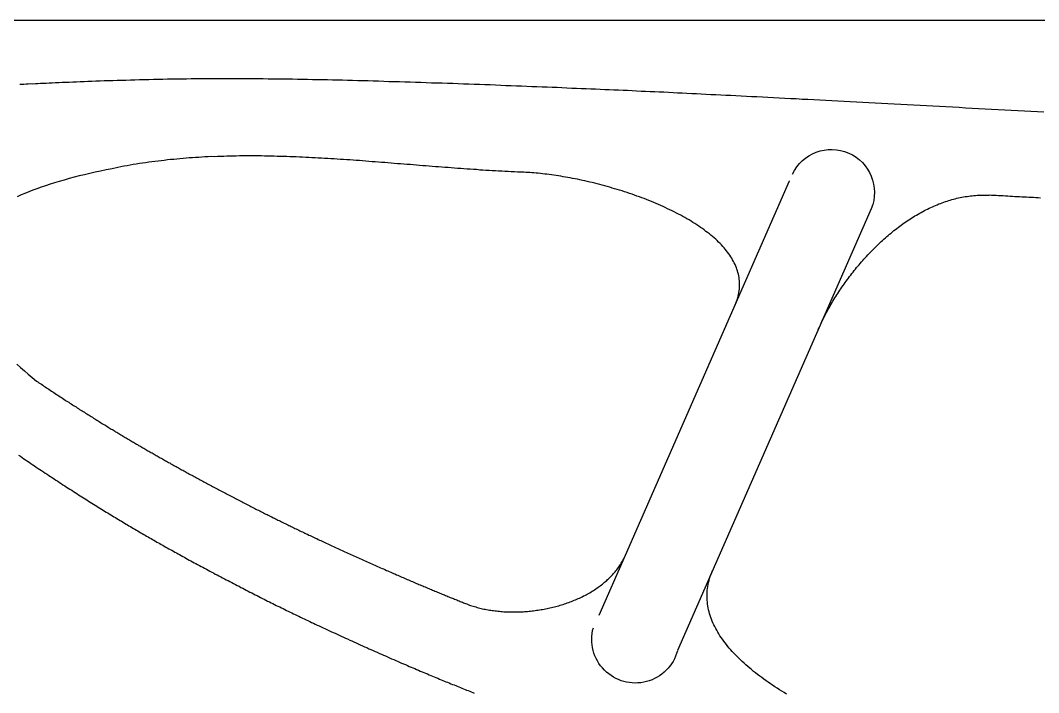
# Model space of a CAD drawing. Header units: millimetres. Extents: x 41 to 1041, y 1148 to 1248.
# Drawn here: x 764.3 to 823.6, y 1208.7 to 1247.8 of the extents above; entities that cross this region are included whole.
import ezdxf

# ---------------------------------------------------------------- set-up
doc = ezdxf.new("R2010")
doc.units = ezdxf.units.MM

msp = doc.modelspace()

# ---------------------------------------------------------------- linework, layer by layer
msp.add_line((1041.281, 1247.802), (41.311, 1247.802))
at = {"color": 3}
msp.add_line((813.834, 1236.845), (802.569, 1211.141), dxfattribs=at)
for points in [[(809.255, 1238.852, -0.975424), (813.834, 1236.845)], [(802.565, 1211.127, -1.004022), (797.672, 1212.462, -1.004022)]]:
    msp.add_lwpolyline(points, format="xyb", dxfattribs=at)
for points in [[(799.541, 1216.687), (809.083, 1238.459)], [(813.834, 1236.845), (813.834, 1236.845)], [(805.918, 1231.238), (805.918, 1231.238)], [(810.757, 1229.823), (810.757, 1229.823)], [(798.016, 1213.207), (799.541, 1216.687)], [(804.609, 1215.797), (804.609, 1215.797)]]:
    msp.add_lwpolyline(points, dxfattribs=at)
for points in [[(823.88, 1242.456, 0), (823.5, 1242.477, 0), (823.119, 1242.498, 0), (822.74, 1242.52, 0), (822.359, 1242.541, 0), (821.979, 1242.563, 0), (821.599, 1242.584, 0), (821.219, 1242.595, 0), (820.838, 1242.617, 0), (820.458, 1242.638, 0), (820.078, 1242.659, 0), (819.698, 1242.681, 0), (819.319, 1242.702, 0), (818.939, 1242.724, 0), (818.56, 1242.745, 0), (818.181, 1242.766, 0), (817.803, 1242.788, 0), (817.426, 1242.809, 0), (817.049, 1242.82, 0), (816.672, 1242.842, 0), (816.297, 1242.863, 0), (815.923, 1242.885, 0), (815.549, 1242.906, 0), (815.177, 1242.927, 0), (814.807, 1242.949, 0), (814.437, 1242.96, 0), (814.069, 1242.981, 0), (813.703, 1243.003, 0), (813.339, 1243.024, 0), (812.976, 1243.045, 0), (812.615, 1243.057, 0), (812.257, 1243.078, 0), (811.901, 1243.099, 0), (811.547, 1243.12, 0), (811.195, 1243.132, 0), (810.845, 1243.153, 0), (810.498, 1243.174, 0), (810.154, 1243.196, 0), (809.812, 1243.207, 0), (809.473, 1243.228, 0), (809.138, 1243.239, 0), (808.805, 1243.26, 0), (808.475, 1243.282, 0), (808.149, 1243.293, 0), (807.826, 1243.314, 0), (807.506, 1243.325, 0), (807.19, 1243.346, 0), (806.877, 1243.357, 0), (806.57, 1243.379, 0), (806.265, 1243.39, 0), (805.964, 1243.411, 0), (805.666, 1243.422, 0), (805.372, 1243.433, 0), (805.081, 1243.454, 0), (804.792, 1243.465, 0), (804.507, 1243.476, 0), (804.224, 1243.497, 0), (803.944, 1243.508, 0), (803.666, 1243.519, 0), (803.391, 1243.53, 0), (803.117, 1243.551, 0), (802.845, 1243.562, 0), (802.575, 1243.573, 0), (802.306, 1243.584, 0), (802.038, 1243.595, 0), (801.772, 1243.616, 0), (801.506, 1243.627, 0), (801.241, 1243.638, 0), (800.977, 1243.649, 0), (800.713, 1243.66, 0), (800.451, 1243.671, 0), (800.188, 1243.682, 0), (799.924, 1243.703, 0), (799.661, 1243.714, 0), (799.397, 1243.725, 0), (799.132, 1243.736, 0), (798.866, 1243.747, 0), (798.6, 1243.758, 0), (798.333, 1243.768, 0), (798.064, 1243.779, 0), (797.794, 1243.79, 0), (797.522, 1243.801, 0), (797.249, 1243.812, 0), (796.973, 1243.823, 0), (796.695, 1243.834, 0), (796.416, 1243.845, 0), (796.133, 1243.866, 0), (795.849, 1243.878, 0), (795.562, 1243.889, 0), (795.272, 1243.9, 0), (794.981, 1243.911, 0), (794.688, 1243.922, 0), (794.393, 1243.933, 0), (794.096, 1243.944, 0), (793.798, 1243.955, 0), (793.498, 1243.966, 0), (793.197, 1243.977, 0), (792.894, 1243.988, 0), (792.589, 1243.999, 0), (792.284, 1244.01, 0), (791.978, 1244.022, 0), (791.67, 1244.043, 0), (791.362, 1244.054, 0), (791.053, 1244.065, 0), (790.743, 1244.076, 0), (790.433, 1244.087, 0), (790.122, 1244.098, 0), (789.811, 1244.109, 0), (789.5, 1244.121, 0), (789.189, 1244.132, 0), (788.877, 1244.143, 0), (788.566, 1244.144, 0), (788.255, 1244.155, 0), (787.944, 1244.166, 0), (787.633, 1244.177, 0), (787.323, 1244.189, 0), (787.013, 1244.2, 0), (786.704, 1244.211, 0), (786.396, 1244.222, 0), (786.089, 1244.233, 0), (785.783, 1244.234, 0), (785.479, 1244.245, 0), (785.175, 1244.256, 0), (784.872, 1244.267, 0), (784.57, 1244.279, 0), (784.27, 1244.28, 0), (783.971, 1244.291, 0), (783.673, 1244.302, 0), (783.377, 1244.303, 0), (783.081, 1244.314, 0), (782.787, 1244.325, 0), (782.493, 1244.326, 0), (782.201, 1244.337, 0), (781.909, 1244.338, 0), (781.619, 1244.349, 0), (781.329, 1244.35, 0), (781.041, 1244.361, 0), (780.753, 1244.362, 0), (780.466, 1244.363, 0), (780.179, 1244.374, 0), (779.894, 1244.376, 0), (779.609, 1244.377, 0), (779.325, 1244.388, 0), (779.041, 1244.389, 0), (778.758, 1244.39, 0), (778.476, 1244.391, 0), (778.194, 1244.402, 0), (777.913, 1244.403, 0), (777.632, 1244.404, 0), (777.352, 1244.405, 0), (777.072, 1244.406, 0), (776.792, 1244.407, 0), (776.513, 1244.408, 0), (776.234, 1244.399, 0), (775.955, 1244.4, 0), (775.677, 1244.401, 0), (775.399, 1244.402, 0), (775.12, 1244.403, 0), (774.843, 1244.394, 0), (774.565, 1244.395, 0), (774.287, 1244.396, 0), (774.009, 1244.387, 0), (773.732, 1244.388, 0), (773.455, 1244.379, 0), (773.179, 1244.38, 0), (772.904, 1244.371, 0), (772.63, 1244.362, 0), (772.356, 1244.363, 0), (772.085, 1244.354, 0), (771.814, 1244.345, 0), (771.546, 1244.346, 0), (771.279, 1244.337, 0), (771.014, 1244.328, 0), (770.751, 1244.319, 0), (770.491, 1244.31, 0), (770.233, 1244.301, 0), (769.978, 1244.302, 0), (769.725, 1244.292, 0), (769.476, 1244.283, 0), (769.229, 1244.274, 0), (768.985, 1244.265, 0), (768.746, 1244.256, 0), (768.51, 1244.247, 0), (768.278, 1244.238, 0), (768.05, 1244.229, 0), (767.826, 1244.219, 0), (767.606, 1244.21, 0), (767.391, 1244.201, 0), (767.181, 1244.192, 0), (766.975, 1244.192, 0), (766.774, 1244.183, 0), (766.579, 1244.174, 0), (766.389, 1244.165, 0), (766.204, 1244.155, 0), (766.025, 1244.146, 0), (765.851, 1244.137, 0), (765.684, 1244.127, 0), (765.523, 1244.128, 0), (765.368, 1244.118, 0), (765.219, 1244.109, 0), (765.075, 1244.099, 0), (764.937, 1244.1, 0), (764.805, 1244.09, 0), (764.677, 1244.081, 0), (764.555, 1244.071, 0), (764.438, 1244.072, 0), (764.325, 1244.062, 0)], [(793.627, 1238.966, 0), (793.444, 1238.966, 0), (793.261, 1238.977, 0), (793.078, 1238.988, 0), (792.895, 1238.998, 0), (792.712, 1238.999, 0), (792.529, 1239.01, 0), (792.345, 1239.02, 0), (792.162, 1239.031, 0), (791.979, 1239.042, 0), (791.795, 1239.052, 0), (791.612, 1239.063, 0), (791.428, 1239.074, 0), (791.244, 1239.084, 0), (791.061, 1239.095, 0), (790.877, 1239.116, 0), (790.693, 1239.126, 0), (790.51, 1239.137, 0), (790.326, 1239.148, 0), (790.142, 1239.158, 0), (789.958, 1239.179, 0), (789.774, 1239.19, 0), (789.591, 1239.2, 0), (789.407, 1239.221, 0), (789.223, 1239.232, 0), (789.039, 1239.242, 0), (788.855, 1239.263, 0), (788.671, 1239.274, 0), (788.488, 1239.284, 0), (788.304, 1239.305, 0), (788.12, 1239.316, 0), (787.936, 1239.336, 0), (787.751, 1239.347, 0), (787.567, 1239.358, 0), (787.383, 1239.378, 0), (787.199, 1239.389, 0), (787.015, 1239.41, 0), (786.831, 1239.42, 0), (786.647, 1239.441, 0), (786.463, 1239.452, 0), (786.278, 1239.462, 0), (786.094, 1239.483, 0), (785.91, 1239.494, 0), (785.726, 1239.514, 0), (785.542, 1239.525, 0), (785.357, 1239.536, 0), (785.173, 1239.556, 0), (784.99, 1239.567, 0), (784.806, 1239.578, 0), (784.622, 1239.598, 0), (784.438, 1239.609, 0), (784.253, 1239.62, 0), (784.069, 1239.64, 0), (783.885, 1239.651, 0), (783.701, 1239.662, 0), (783.517, 1239.682, 0), (783.333, 1239.693, 0), (783.149, 1239.704, 0), (782.965, 1239.714, 0), (782.781, 1239.725, 0), (782.597, 1239.736, 0), (782.413, 1239.746, 0), (782.229, 1239.757, 0), (782.045, 1239.768, 0), (781.861, 1239.778, 0), (781.677, 1239.789, 0), (781.493, 1239.8, 0), (781.309, 1239.81, 0), (781.125, 1239.821, 0), (780.941, 1239.832, 0), (780.758, 1239.842, 0), (780.574, 1239.843, 0), (780.391, 1239.854, 0), (780.207, 1239.864, 0), (780.024, 1239.865, 0), (779.84, 1239.876, 0), (779.657, 1239.886, 0), (779.473, 1239.887, 0), (779.29, 1239.888, 0), (779.106, 1239.898, 0), (778.923, 1239.899, 0), (778.739, 1239.9, 0), (778.556, 1239.91, 0), (778.373, 1239.911, 0), (778.19, 1239.912, 0), (778.006, 1239.912, 0), (777.823, 1239.913, 0), (777.64, 1239.914, 0), (777.457, 1239.914, 0), (777.274, 1239.915, 0), (777.091, 1239.916, 0), (776.908, 1239.906, 0), (776.726, 1239.907, 0), (776.543, 1239.898, 0), (776.36, 1239.898, 0), (776.178, 1239.889, 0), (775.995, 1239.89, 0), (775.813, 1239.88, 0), (775.63, 1239.871, 0), (775.448, 1239.872, 0), (775.265, 1239.862, 0), (775.082, 1239.853, 0), (774.9, 1239.844, 0), (774.718, 1239.824, 0), (774.536, 1239.815, 0), (774.354, 1239.806, 0), (774.172, 1239.796, 0), (773.99, 1239.777, 0), (773.809, 1239.768, 0), (773.627, 1239.748, 0), (773.445, 1239.729, 0), (773.264, 1239.71, 0), (773.083, 1239.7, 0), (772.901, 1239.681, 0), (772.72, 1239.652, 0), (772.539, 1239.632, 0), (772.358, 1239.613, 0), (772.177, 1239.594, 0), (771.995, 1239.564, 0), (771.814, 1239.545, 0), (771.633, 1239.516, 0), (771.453, 1239.486, 0), (771.272, 1239.467, 0), (771.092, 1239.437, 0), (770.912, 1239.408, 0), (770.731, 1239.379, 0), (770.551, 1239.339, 0), (770.37, 1239.31, 0)], [(770.37, 1239.31, 0), (770.023, 1239.241, 0), (769.682, 1239.173, 0), (769.347, 1239.114, 0), (769.018, 1239.035, 0), (768.696, 1238.966, 0), (768.38, 1238.897, 0), (768.07, 1238.818, 0), (767.766, 1238.75, 0), (767.468, 1238.671, 0), (767.178, 1238.592, 0), (766.893, 1238.513, 0), (766.614, 1238.434, 0), (766.341, 1238.345, 0), (766.076, 1238.266, 0), (765.815, 1238.177, 0), (765.562, 1238.098, 0), (765.314, 1238.008, 0), (765.073, 1237.919, 0), (764.838, 1237.83, 0), (764.61, 1237.731, 0), (764.387, 1237.642, 0), (764.171, 1237.543, 0)], [(805.918, 1231.241, 0), (805.962, 1231.341, 0), (806.001, 1231.451, 0), (806.037, 1231.55, 0), (806.068, 1231.65, 0), (806.095, 1231.75, 0), (806.119, 1231.86, 0), (806.138, 1231.96, 0), (806.154, 1232.06, 0), (806.166, 1232.16, 0), (806.174, 1232.26, 0), (806.177, 1232.36, 0), (806.178, 1232.46, 0), (806.175, 1232.56, 0), (806.169, 1232.65, 0), (806.158, 1232.75, 0), (806.144, 1232.85, 0), (806.127, 1232.94, 0), (806.106, 1233.04, 0), (806.081, 1233.13, 0), (806.054, 1233.23, 0), (806.023, 1233.32, 0), (805.989, 1233.411, 0), (805.952, 1233.501, 0), (805.912, 1233.601, 0), (805.868, 1233.691, 0), (805.822, 1233.781, 0), (805.772, 1233.871, 0), (805.719, 1233.962, 0), (805.664, 1234.052, 0), (805.606, 1234.132, 0), (805.544, 1234.222, 0), (805.481, 1234.312, 0), (805.414, 1234.393, 0), (805.345, 1234.483, 0), (805.272, 1234.563, 0), (805.199, 1234.653, 0), (805.121, 1234.734, 0), (805.041, 1234.814, 0), (804.96, 1234.894, 0), (804.875, 1234.985, 0), (804.788, 1235.065, 0), (804.7, 1235.145, 0), (804.608, 1235.226, 0), (804.514, 1235.296, 0), (804.418, 1235.376, 0), (804.321, 1235.457, 0), (804.221, 1235.527, 0), (804.119, 1235.607, 0), (804.016, 1235.688, 0), (803.909, 1235.758, 0), (803.801, 1235.829, 0), (803.692, 1235.909, 0), (803.581, 1235.979, 0), (803.468, 1236.05, 0), (803.352, 1236.12, 0), (803.236, 1236.191, 0), (803.118, 1236.261, 0), (802.998, 1236.331, 0), (802.877, 1236.392, 0), (802.754, 1236.462, 0), (802.631, 1236.533, 0), (802.505, 1236.593, 0), (802.378, 1236.654, 0), (802.25, 1236.724, 0), (802.121, 1236.785, 0), (801.99, 1236.845, 0), (801.858, 1236.906, 0), (801.726, 1236.966, 0), (801.591, 1237.027, 0), (801.457, 1237.087, 0), (801.321, 1237.148, 0), (801.185, 1237.208, 0), (801.047, 1237.259, 0), (800.908, 1237.319, 0), (800.77, 1237.37, 0), (800.63, 1237.43, 0), (800.489, 1237.481, 0), (800.348, 1237.531, 0), (800.206, 1237.582, 0), (800.064, 1237.632, 0), (799.921, 1237.683, 0), (799.778, 1237.733, 0), (799.634, 1237.784, 0), (799.49, 1237.824, 0), (799.346, 1237.875, 0), (799.202, 1237.925, 0), (799.057, 1237.966, 0), (798.912, 1238.006, 0), (798.767, 1238.047, 0), (798.622, 1238.097, 0), (798.476, 1238.138, 0), (798.332, 1238.178, 0), (798.187, 1238.209, 0), (798.042, 1238.25, 0), (797.897, 1238.29, 0), (797.752, 1238.321, 0), (797.608, 1238.361, 0), (797.464, 1238.392, 0), (797.32, 1238.432, 0), (797.177, 1238.463, 0), (797.034, 1238.493, 0), (796.892, 1238.524, 0), (796.75, 1238.554, 0), (796.609, 1238.585, 0), (796.468, 1238.605, 0), (796.328, 1238.636, 0), (796.189, 1238.666, 0), (796.05, 1238.687, 0), (795.912, 1238.707, 0), (795.776, 1238.738, 0), (795.64, 1238.758, 0), (795.505, 1238.779, 0), (795.371, 1238.799, 0), (795.239, 1238.81, 0), (795.107, 1238.83, 0), (794.976, 1238.851, 0), (794.846, 1238.861, 0), (794.718, 1238.882, 0), (794.591, 1238.892, 0), (794.465, 1238.903, 0), (794.341, 1238.913, 0), (794.218, 1238.923, 0), (794.097, 1238.934, 0), (793.977, 1238.944, 0), (793.859, 1238.955, 0), (793.742, 1238.955, 0), (793.627, 1238.966, 0)], [(809.079, 1238.449, 0), (809.079, 1238.449, 0), (809.08, 1238.449, 0), (809.08, 1238.449, 0), (809.08, 1238.449, 0), (809.08, 1238.449, 0), (809.08, 1238.449, 0), (809.08, 1238.449, 0), (809.08, 1238.449, 0), (809.08, 1238.449, 0), (809.08, 1238.449, 0), (809.08, 1238.449, 0), (809.08, 1238.449, 0), (809.08, 1238.449, 0), (809.08, 1238.449, 0), (809.08, 1238.449, 0), (809.081, 1238.449, 0), (809.081, 1238.449, 0), (809.081, 1238.449, 0), (809.081, 1238.449, 0), (809.081, 1238.449, 0), (809.081, 1238.449, 0), (809.081, 1238.449, 0), (809.081, 1238.449, 0), (809.081, 1238.449, 0), (809.081, 1238.449, 0), (809.081, 1238.449, 0), (809.081, 1238.449, 0), (809.081, 1238.449, 0), (809.081, 1238.449, 0), (809.081, 1238.449, 0), (809.082, 1238.449, 0), (809.082, 1238.449, 0), (809.082, 1238.449, 0), (809.082, 1238.449, 0), (809.082, 1238.449, 0), (809.082, 1238.449, 0), (809.082, 1238.449, 0), (809.082, 1238.449, 0), (809.082, 1238.449, 0), (809.082, 1238.449, 0), (809.082, 1238.449, 0), (809.082, 1238.449, 0), (809.082, 1238.449, 0), (809.082, 1238.449, 0), (809.082, 1238.449, 0), (809.082, 1238.449, 0), (809.082, 1238.449, 0), (809.082, 1238.449, 0), (809.082, 1238.449, 0), (809.083, 1238.449, 0), (809.083, 1238.449, 0), (809.083, 1238.459, 0), (809.083, 1238.459, 0), (809.083, 1238.459, 0), (809.083, 1238.459, 0), (809.083, 1238.459, 0), (809.083, 1238.459, 0), (809.083, 1238.459, 0), (809.083, 1238.459, 0), (809.083, 1238.459, 0), (809.083, 1238.459, 0), (809.083, 1238.459, 0), (809.083, 1238.459, 0), (809.083, 1238.459, 0), (809.083, 1238.459, 0), (809.083, 1238.459, 0), (809.083, 1238.459, 0), (809.083, 1238.459, 0), (809.083, 1238.459, 0), (809.083, 1238.459, 0), (809.083, 1238.459, 0), (809.083, 1238.459, 0), (809.083, 1238.459, 0), (809.083, 1238.459, 0), (809.083, 1238.459, 0), (809.083, 1238.459, 0), (809.083, 1238.459, 0), (809.084, 1238.459, 0), (809.084, 1238.459, 0), (809.084, 1238.459, 0), (809.084, 1238.459, 0), (809.084, 1238.459, 0), (809.084, 1238.459, 0), (809.084, 1238.459, 0), (809.084, 1238.459, 0), (809.084, 1238.459, 0), (809.084, 1238.459, 0), (809.084, 1238.459, 0), (809.084, 1238.459, 0), (809.084, 1238.459, 0), (809.084, 1238.459, 0), (809.084, 1238.459, 0), (809.084, 1238.459, 0), (809.084, 1238.459, 0), (809.084, 1238.459, 0), (809.084, 1238.459, 0), (809.084, 1238.459, 0), (809.084, 1238.459, 0), (809.084, 1238.459, 0), (809.084, 1238.459, 0), (809.084, 1238.459, 0), (809.084, 1238.459, 0), (809.084, 1238.459, 0), (809.084, 1238.459, 0), (809.084, 1238.459, 0), (809.084, 1238.459, 0), (809.084, 1238.459, 0), (809.084, 1238.459, 0), (809.084, 1238.459, 0), (809.084, 1238.459, 0), (809.084, 1238.459, 0), (809.084, 1238.459, 0), (809.084, 1238.459, 0), (809.084, 1238.459, 0), (809.084, 1238.459, 0), (809.084, 1238.459, 0), (809.084, 1238.459, 0), (809.084, 1238.459, 0), (809.084, 1238.459, 0), (809.084, 1238.459, 0), (809.083, 1238.459, 0), (809.083, 1238.459, 0), (809.083, 1238.459, 0), (809.083, 1238.459, 0), (809.083, 1238.459, 0), (809.083, 1238.459, 0), (809.083, 1238.459, 0)], [(810.756, 1229.823, 0), (810.797, 1229.913, 0), (810.838, 1230.003, 0), (810.88, 1230.093, 0), (810.924, 1230.193, 0), (810.967, 1230.282, 0), (811.011, 1230.372, 0), (811.058, 1230.462, 0), (811.104, 1230.552, 0), (811.15, 1230.642, 0), (811.199, 1230.742, 0), (811.247, 1230.831, 0), (811.296, 1230.921, 0), (811.347, 1231.011, 0), (811.398, 1231.101, 0), (811.45, 1231.191, 0), (811.503, 1231.291, 0), (811.556, 1231.38, 0), (811.61, 1231.47, 0), (811.666, 1231.56, 0), (811.721, 1231.65, 0), (811.777, 1231.74, 0), (811.835, 1231.829, 0), (811.893, 1231.919, 0), (811.951, 1232.009, 0), (812.011, 1232.099, 0), (812.071, 1232.188, 0), (812.132, 1232.278, 0), (812.194, 1232.368, 0), (812.256, 1232.458, 0), (812.318, 1232.548, 0), (812.383, 1232.637, 0), (812.447, 1232.727, 0), (812.511, 1232.807, 0), (812.576, 1232.897, 0), (812.643, 1232.986, 0), (812.71, 1233.076, 0), (812.777, 1233.156, 0), (812.846, 1233.246, 0), (812.915, 1233.325, 0), (812.984, 1233.415, 0), (813.054, 1233.495, 0), (813.125, 1233.585, 0), (813.196, 1233.664, 0), (813.268, 1233.754, 0), (813.34, 1233.834, 0), (813.413, 1233.914, 0), (813.486, 1233.993, 0), (813.561, 1234.073, 0), (813.636, 1234.163, 0), (813.711, 1234.243, 0), (813.787, 1234.322, 0), (813.864, 1234.392, 0), (813.94, 1234.472, 0), (814.017, 1234.551, 0), (814.096, 1234.631, 0), (814.174, 1234.701, 0), (814.253, 1234.781, 0), (814.334, 1234.86, 0), (814.413, 1234.93, 0), (814.494, 1235, 0), (814.574, 1235.079, 0), (814.657, 1235.149, 0), (814.738, 1235.219, 0), (814.821, 1235.289, 0), (814.903, 1235.358, 0), (814.988, 1235.428, 0), (815.071, 1235.498, 0), (815.155, 1235.567, 0), (815.24, 1235.637, 0), (815.326, 1235.697, 0), (815.411, 1235.766, 0), (815.497, 1235.826, 0), (815.583, 1235.896, 0), (815.671, 1235.955, 0), (815.758, 1236.015, 0), (815.845, 1236.075, 0), (815.933, 1236.134, 0), (816.021, 1236.194, 0), (816.111, 1236.254, 0), (816.2, 1236.314, 0), (816.289, 1236.363, 0), (816.379, 1236.423, 0), (816.469, 1236.473, 0), (816.56, 1236.532, 0), (816.651, 1236.582, 0), (816.742, 1236.632, 0), (816.833, 1236.681, 0), (816.925, 1236.731, 0), (817.018, 1236.771, 0), (817.11, 1236.82, 0), (817.203, 1236.87, 0), (817.296, 1236.91, 0), (817.389, 1236.949, 0), (817.483, 1236.999, 0), (817.577, 1237.039, 0), (817.671, 1237.078, 0), (817.766, 1237.118, 0), (817.86, 1237.147, 0), (817.955, 1237.187, 0), (818.05, 1237.217, 0), (818.145, 1237.256, 0), (818.241, 1237.286, 0), (818.338, 1237.316, 0), (818.434, 1237.345, 0), (818.53, 1237.375, 0), (818.626, 1237.405, 0), (818.723, 1237.424, 0), (818.82, 1237.454, 0), (818.917, 1237.474, 0), (819.014, 1237.493, 0), (819.111, 1237.513, 0), (819.209, 1237.533, 0), (819.306, 1237.552, 0), (819.404, 1237.562, 0), (819.503, 1237.582, 0), (819.601, 1237.591, 0), (819.7, 1237.601, 0), (819.798, 1237.61, 0), (819.897, 1237.62, 0), (819.995, 1237.63, 0), (820.094, 1237.629, 0), (820.193, 1237.629, 0), (820.292, 1237.639, 0), (820.391, 1237.638, 0), (820.49, 1237.638, 0), (820.589, 1237.628, 0), (820.688, 1237.627, 0)], [(823.684, 1237.466, 0), (823.548, 1237.477, 0), (823.411, 1237.477, 0), (823.275, 1237.488, 0), (823.139, 1237.498, 0), (823.003, 1237.499, 0), (822.866, 1237.509, 0), (822.73, 1237.52, 0), (822.594, 1237.52, 0), (822.458, 1237.531, 0), (822.321, 1237.541, 0), (822.185, 1237.542, 0), (822.049, 1237.552, 0), (821.913, 1237.563, 0), (821.778, 1237.573, 0), (821.641, 1237.574, 0), (821.505, 1237.584, 0), (821.369, 1237.595, 0), (821.233, 1237.595, 0), (821.097, 1237.606, 0), (820.961, 1237.616, 0), (820.825, 1237.617, 0), (820.688, 1237.627, 0)], [(764.144, 1227.793, 0), (764.359, 1227.602, 0), (764.58, 1227.411, 0), (764.808, 1227.21, 0), (765.042, 1227.019, 0), (765.283, 1226.818, 0)], [(765.283, 1226.818, 0), (765.355, 1226.768, 0), (765.428, 1226.718, 0), (765.501, 1226.678, 0), (765.573, 1226.627, 0), (765.646, 1226.577, 0), (765.719, 1226.527, 0), (765.792, 1226.477, 0), (765.865, 1226.426, 0), (765.937, 1226.386, 0), (766.01, 1226.336, 0), (766.083, 1226.286, 0), (766.156, 1226.235, 0), (766.228, 1226.185, 0), (766.301, 1226.145, 0), (766.373, 1226.095, 0), (766.445, 1226.044, 0), (766.518, 1225.994, 0), (766.59, 1225.954, 0), (766.662, 1225.903, 0), (766.734, 1225.853, 0), (766.805, 1225.813, 0), (766.877, 1225.763, 0), (766.949, 1225.712, 0), (767.021, 1225.672, 0), (767.092, 1225.622, 0), (767.163, 1225.582, 0), (767.233, 1225.531, 0), (767.304, 1225.491, 0), (767.375, 1225.441, 0), (767.446, 1225.401, 0), (767.516, 1225.35, 0), (767.586, 1225.31, 0), (767.655, 1225.26, 0), (767.725, 1225.22, 0), (767.794, 1225.169, 0), (767.864, 1225.129, 0), (767.933, 1225.089, 0), (768.001, 1225.039, 0), (768.069, 1224.998, 0), (768.137, 1224.958, 0), (768.205, 1224.918, 0), (768.273, 1224.868, 0), (768.34, 1224.827, 0), (768.407, 1224.787, 0), (768.474, 1224.747, 0), (768.54, 1224.707, 0), (768.606, 1224.666, 0), (768.673, 1224.616, 0), (768.739, 1224.576, 0), (768.804, 1224.536, 0), (768.87, 1224.495, 0), (768.934, 1224.455, 0), (768.999, 1224.415, 0), (769.064, 1224.375, 0), (769.129, 1224.335, 0), (769.193, 1224.294, 0), (769.257, 1224.264, 0), (769.322, 1224.224, 0), (769.385, 1224.184, 0), (769.448, 1224.143, 0), (769.512, 1224.103, 0), (769.575, 1224.063, 0), (769.638, 1224.023, 0), (769.701, 1223.992, 0), (769.764, 1223.952, 0), (769.826, 1223.912, 0), (769.888, 1223.872, 0), (769.95, 1223.842, 0), (770.012, 1223.801, 0), (770.074, 1223.761, 0), (770.136, 1223.731, 0), (770.198, 1223.691, 0), (770.26, 1223.65, 0), (770.32, 1223.62, 0), (770.382, 1223.58, 0), (770.443, 1223.54, 0), (770.504, 1223.51, 0), (770.565, 1223.469, 0), (770.626, 1223.439, 0), (770.687, 1223.399, 0), (770.747, 1223.359, 0), (770.807, 1223.328, 0), (770.867, 1223.288, 0), (770.928, 1223.258, 0), (770.988, 1223.218, 0), (771.048, 1223.188, 0), (771.108, 1223.147, 0), (771.169, 1223.117, 0), (771.228, 1223.077, 0), (771.288, 1223.047, 0), (771.347, 1223.006, 0), (771.407, 1222.976, 0), (771.467, 1222.936, 0), (771.527, 1222.906, 0), (771.587, 1222.876, 0), (771.646, 1222.835, 0), (771.706, 1222.805, 0), (771.765, 1222.765, 0), (771.825, 1222.735, 0), (771.884, 1222.694, 0), (771.944, 1222.664, 0), (772.004, 1222.634, 0), (772.064, 1222.594, 0), (772.124, 1222.564, 0), (772.183, 1222.523, 0), (772.243, 1222.493, 0), (772.303, 1222.463, 0), (772.363, 1222.423, 0), (772.424, 1222.393, 0), (772.484, 1222.352, 0), (772.545, 1222.322, 0), (772.606, 1222.292, 0), (772.667, 1222.252, 0), (772.727, 1222.221, 0), (772.788, 1222.181, 0), (772.849, 1222.151, 0), (772.911, 1222.111, 0), (772.972, 1222.081, 0), (773.034, 1222.05, 0), (773.096, 1222.01, 0), (773.159, 1221.98, 0), (773.22, 1221.94, 0), (773.283, 1221.909, 0), (773.346, 1221.869, 0), (773.41, 1221.839, 0), (773.473, 1221.799, 0), (773.537, 1221.768, 0), (773.601, 1221.728, 0), (773.664, 1221.698, 0), (773.729, 1221.658, 0), (773.794, 1221.628, 0), (773.859, 1221.587, 0), (773.925, 1221.547, 0), (773.991, 1221.517, 0), (774.057, 1221.477, 0), (774.124, 1221.446, 0), (774.19, 1221.406, 0), (774.258, 1221.366, 0), (774.325, 1221.336, 0), (774.394, 1221.295, 0), (774.462, 1221.255, 0), (774.531, 1221.225, 0), (774.6, 1221.185, 0), (774.669, 1221.144, 0), (774.739, 1221.104, 0), (774.81, 1221.074, 0), (774.88, 1221.034, 0), (774.952, 1220.993, 0), (775.023, 1220.953, 0), (775.095, 1220.923, 0), (775.167, 1220.883, 0), (775.238, 1220.842, 0), (775.311, 1220.802, 0), (775.383, 1220.762, 0), (775.456, 1220.721, 0), (775.53, 1220.691, 0), (775.603, 1220.651, 0), (775.677, 1220.611, 0), (775.75, 1220.57, 0), (775.824, 1220.53, 0), (775.898, 1220.49, 0), (775.972, 1220.45, 0), (776.046, 1220.409, 0), (776.121, 1220.369, 0), (776.196, 1220.339, 0), (776.269, 1220.299, 0), (776.344, 1220.258, 0), (776.419, 1220.218, 0), (776.494, 1220.178, 0), (776.569, 1220.137, 0), (776.644, 1220.097, 0), (776.719, 1220.057, 0), (776.793, 1220.027, 0), (776.868, 1219.986, 0), (776.943, 1219.946, 0), (777.017, 1219.906, 0), (777.092, 1219.866, 0), (777.167, 1219.825, 0), (777.242, 1219.785, 0), (777.315, 1219.755, 0), (777.39, 1219.714, 0), (777.464, 1219.674, 0), (777.538, 1219.634, 0), (777.613, 1219.594, 0), (777.686, 1219.563, 0), (777.76, 1219.523, 0), (777.833, 1219.483, 0), (777.906, 1219.443, 0), (777.979, 1219.412, 0), (778.052, 1219.372, 0), (778.125, 1219.332, 0), (778.197, 1219.302, 0), (778.27, 1219.261, 0), (778.342, 1219.231, 0), (778.412, 1219.191, 0), (778.484, 1219.15, 0), (778.555, 1219.12, 0), (778.626, 1219.08, 0), (778.697, 1219.05, 0), (778.768, 1219.009, 0), (778.839, 1218.979, 0), (778.91, 1218.939, 0), (778.979, 1218.909, 0), (779.05, 1218.868, 0), (779.12, 1218.838, 0), (779.19, 1218.798, 0), (779.261, 1218.768, 0), (779.331, 1218.727, 0), (779.401, 1218.697, 0), (779.471, 1218.657, 0), (779.541, 1218.627, 0), (779.611, 1218.596, 0), (779.682, 1218.556, 0), (779.752, 1218.526, 0), (779.823, 1218.486, 0), (779.894, 1218.455, 0), (779.965, 1218.415, 0), (780.035, 1218.385, 0), (780.106, 1218.355, 0), (780.177, 1218.314, 0), (780.249, 1218.284, 0), (780.32, 1218.244, 0), (780.392, 1218.214, 0), (780.464, 1218.173, 0), (780.537, 1218.143, 0), (780.608, 1218.103, 0), (780.681, 1218.072, 0), (780.755, 1218.042, 0), (780.828, 1218.002, 0), (780.902, 1217.972, 0), (780.976, 1217.931, 0), (781.051, 1217.901, 0), (781.126, 1217.861, 0), (781.2, 1217.831, 0), (781.276, 1217.79, 0), (781.352, 1217.75, 0), (781.429, 1217.72, 0), (781.506, 1217.679, 0), (781.583, 1217.649, 0), (781.661, 1217.609, 0), (781.74, 1217.569, 0), (781.818, 1217.538, 0), (781.898, 1217.498, 0), (781.978, 1217.458, 0), (782.058, 1217.427, 0), (782.139, 1217.387, 0), (782.221, 1217.347, 0), (782.303, 1217.307, 0), (782.384, 1217.276, 0), (782.467, 1217.236, 0), (782.551, 1217.196, 0), (782.634, 1217.155, 0), (782.718, 1217.115, 0), (782.803, 1217.085, 0), (782.887, 1217.044, 0), (782.972, 1217.004, 0), (783.056, 1216.964, 0), (783.142, 1216.924, 0), (783.227, 1216.883, 0), (783.313, 1216.843, 0), (783.399, 1216.803, 0), (783.486, 1216.772, 0), (783.572, 1216.732, 0), (783.658, 1216.692, 0), (783.744, 1216.651, 0), (783.831, 1216.611, 0), (783.918, 1216.571, 0), (784.005, 1216.53, 0), (784.092, 1216.49, 0), (784.179, 1216.46, 0), (784.264, 1216.419, 0), (784.351, 1216.379, 0), (784.438, 1216.339, 0), (784.525, 1216.298, 0), (784.612, 1216.258, 0), (784.698, 1216.218, 0), (784.785, 1216.188, 0), (784.87, 1216.147, 0), (784.956, 1216.107, 0), (785.042, 1216.067, 0), (785.128, 1216.026, 0), (785.214, 1215.996, 0), (785.299, 1215.956, 0), (785.384, 1215.915, 0), (785.468, 1215.885, 0), (785.552, 1215.845, 0), (785.637, 1215.804, 0), (785.721, 1215.774, 0), (785.804, 1215.734, 0), (785.887, 1215.694, 0), (785.97, 1215.663, 0), (786.052, 1215.623, 0), (786.133, 1215.593, 0), (786.214, 1215.552, 0), (786.295, 1215.522, 0), (786.376, 1215.482, 0), (786.456, 1215.451, 0), (786.535, 1215.411, 0), (786.614, 1215.381, 0), (786.693, 1215.351, 0), (786.77, 1215.31, 0), (786.848, 1215.28, 0), (786.926, 1215.25, 0), (787.003, 1215.209, 0), (787.079, 1215.179, 0), (787.155, 1215.149, 0), (787.231, 1215.119, 0), (787.307, 1215.088, 0), (787.381, 1215.048, 0), (787.455, 1215.018, 0), (787.53, 1214.988, 0), (787.603, 1214.957, 0), (787.677, 1214.927, 0), (787.75, 1214.897, 0), (787.823, 1214.866, 0), (787.895, 1214.836, 0), (787.968, 1214.806, 0), (788.038, 1214.776, 0), (788.11, 1214.745, 0), (788.181, 1214.715, 0), (788.252, 1214.685, 0), (788.322, 1214.655, 0), (788.392, 1214.624, 0), (788.462, 1214.594, 0), (788.531, 1214.574, 0), (788.601, 1214.544, 0), (788.669, 1214.513, 0), (788.737, 1214.483, 0), (788.805, 1214.453, 0), (788.874, 1214.423, 0), (788.941, 1214.402, 0), (789.009, 1214.372, 0), (789.076, 1214.342, 0), (789.143, 1214.322, 0), (789.21, 1214.291, 0), (789.276, 1214.261, 0), (789.342, 1214.231, 0), (789.408, 1214.211, 0), (789.473, 1214.18, 0), (789.539, 1214.16, 0), (789.604, 1214.13, 0), (789.669, 1214.1, 0), (789.734, 1214.08, 0), (789.799, 1214.049, 0), (789.863, 1214.029, 0), (789.928, 1213.999, 0), (789.992, 1213.969, 0), (790.055, 1213.948, 0), (790.118, 1213.918, 0), (790.182, 1213.898, 0), (790.245, 1213.868, 0)], [(764.246, 1222.512, 0), (764.348, 1222.442, 0), (764.45, 1222.371, 0), (764.553, 1222.301, 0), (764.655, 1222.231, 0), (764.758, 1222.16, 0), (764.862, 1222.09, 0), (764.965, 1222.02, 0), (765.068, 1221.949, 0), (765.172, 1221.879, 0), (765.275, 1221.808, 0), (765.379, 1221.738, 0), (765.482, 1221.678, 0), (765.586, 1221.607, 0), (765.69, 1221.537, 0), (765.794, 1221.467, 0), (765.897, 1221.396, 0), (766.001, 1221.326, 0), (766.105, 1221.255, 0), (766.209, 1221.195, 0), (766.311, 1221.125, 0), (766.415, 1221.054, 0), (766.518, 1220.984, 0), (766.621, 1220.924, 0), (766.723, 1220.853, 0), (766.825, 1220.783, 0), (766.928, 1220.722, 0), (767.03, 1220.652, 0), (767.13, 1220.592, 0), (767.232, 1220.521, 0), (767.333, 1220.461, 0), (767.433, 1220.391, 0), (767.532, 1220.33, 0), (767.632, 1220.27, 0), (767.732, 1220.2, 0), (767.83, 1220.139, 0), (767.929, 1220.079, 0), (768.026, 1220.018, 0), (768.123, 1219.958, 0), (768.22, 1219.898, 0), (768.316, 1219.837, 0), (768.411, 1219.777, 0), (768.506, 1219.717, 0), (768.601, 1219.656, 0), (768.695, 1219.596, 0), (768.789, 1219.536, 0), (768.881, 1219.475, 0), (768.974, 1219.425, 0), (769.066, 1219.365, 0), (769.158, 1219.314, 0), (769.25, 1219.254, 0), (769.34, 1219.194, 0), (769.431, 1219.143, 0), (769.521, 1219.083, 0), (769.611, 1219.033, 0), (769.701, 1218.982, 0), (769.789, 1218.922, 0), (769.878, 1218.872, 0), (769.967, 1218.821, 0), (770.056, 1218.761, 0), (770.144, 1218.711, 0), (770.231, 1218.66, 0), (770.318, 1218.61, 0), (770.406, 1218.55, 0), (770.493, 1218.5, 0), (770.58, 1218.449, 0), (770.665, 1218.399, 0), (770.752, 1218.349, 0), (770.838, 1218.298, 0), (770.924, 1218.248, 0), (771.01, 1218.198, 0), (771.096, 1218.147, 0), (771.18, 1218.097, 0), (771.266, 1218.047, 0), (771.351, 1217.996, 0), (771.437, 1217.946, 0), (771.522, 1217.896, 0), (771.606, 1217.845, 0), (771.691, 1217.795, 0), (771.776, 1217.755, 0), (771.861, 1217.705, 0), (771.947, 1217.654, 0), (772.032, 1217.604, 0), (772.116, 1217.554, 0), (772.202, 1217.503, 0), (772.288, 1217.453, 0), (772.374, 1217.413, 0), (772.46, 1217.362, 0), (772.546, 1217.312, 0), (772.632, 1217.262, 0), (772.719, 1217.211, 0), (772.806, 1217.161, 0), (772.894, 1217.111, 0), (772.982, 1217.06, 0), (773.069, 1217.02, 0), (773.158, 1216.97, 0), (773.248, 1216.919, 0), (773.337, 1216.869, 0), (773.428, 1216.819, 0), (773.519, 1216.769, 0), (773.609, 1216.718, 0), (773.701, 1216.668, 0), (773.794, 1216.617, 0), (773.887, 1216.567, 0), (773.981, 1216.507, 0), (774.075, 1216.456, 0), (774.17, 1216.406, 0), (774.267, 1216.356, 0), (774.363, 1216.305, 0), (774.461, 1216.245, 0), (774.56, 1216.195, 0), (774.658, 1216.144, 0), (774.758, 1216.094, 0), (774.859, 1216.034, 0), (774.96, 1215.983, 0), (775.062, 1215.923, 0), (775.164, 1215.873, 0), (775.267, 1215.812, 0), (775.371, 1215.762, 0), (775.475, 1215.701, 0), (775.58, 1215.651, 0), (775.684, 1215.591, 0), (775.789, 1215.54, 0), (775.895, 1215.48, 0), (776.001, 1215.429, 0), (776.107, 1215.369, 0), (776.212, 1215.319, 0), (776.319, 1215.258, 0), (776.425, 1215.208, 0), (776.532, 1215.148, 0), (776.639, 1215.097, 0), (776.745, 1215.037, 0), (776.852, 1214.986, 0), (776.959, 1214.926, 0), (777.065, 1214.876, 0), (777.172, 1214.815, 0), (777.277, 1214.765, 0), (777.383, 1214.704, 0), (777.489, 1214.654, 0), (777.595, 1214.594, 0), (777.7, 1214.543, 0), (777.804, 1214.493, 0), (777.909, 1214.433, 0), (778.013, 1214.382, 0), (778.117, 1214.332, 0), (778.22, 1214.281, 0), (778.321, 1214.231, 0), (778.424, 1214.171, 0), (778.525, 1214.12, 0), (778.627, 1214.07, 0), (778.728, 1214.02, 0), (778.828, 1213.969, 0), (778.928, 1213.919, 0), (779.029, 1213.868, 0), (779.129, 1213.818, 0), (779.229, 1213.768, 0), (779.33, 1213.717, 0), (779.429, 1213.677, 0), (779.529, 1213.627, 0), (779.629, 1213.576, 0), (779.73, 1213.526, 0), (779.831, 1213.476, 0), (779.93, 1213.425, 0), (780.032, 1213.375, 0), (780.133, 1213.324, 0), (780.235, 1213.274, 0), (780.337, 1213.234, 0), (780.44, 1213.183, 0), (780.542, 1213.133, 0), (780.646, 1213.083, 0), (780.75, 1213.032, 0), (780.855, 1212.982, 0), (780.961, 1212.931, 0), (781.068, 1212.881, 0), (781.174, 1212.831, 0), (781.282, 1212.78, 0), (781.391, 1212.73, 0), (781.501, 1212.679, 0), (781.611, 1212.619, 0), (781.722, 1212.569, 0), (781.835, 1212.518, 0), (781.949, 1212.468, 0), (782.064, 1212.417, 0), (782.18, 1212.357, 0), (782.296, 1212.307, 0), (782.413, 1212.246, 0), (782.532, 1212.196, 0), (782.651, 1212.145, 0), (782.771, 1212.085, 0), (782.891, 1212.034, 0), (783.012, 1211.974, 0), (783.134, 1211.924, 0), (783.256, 1211.863, 0), (783.379, 1211.813, 0), (783.501, 1211.752, 0), (783.624, 1211.702, 0), (783.747, 1211.641, 0), (783.871, 1211.581, 0), (783.995, 1211.53, 0), (784.118, 1211.47, 0), (784.242, 1211.419, 0), (784.366, 1211.359, 0), (784.489, 1211.309, 0), (784.613, 1211.248, 0), (784.735, 1211.198, 0), (784.858, 1211.147, 0), (784.981, 1211.087, 0), (785.104, 1211.036, 0), (785.226, 1210.976, 0), (785.346, 1210.925, 0), (785.467, 1210.875, 0), (785.587, 1210.825, 0), (785.707, 1210.764, 0), (785.825, 1210.714, 0), (785.942, 1210.663, 0), (786.06, 1210.613, 0), (786.176, 1210.562, 0), (786.291, 1210.512, 0), (786.406, 1210.462, 0), (786.519, 1210.411, 0), (786.631, 1210.361, 0), (786.743, 1210.32, 0), (786.854, 1210.27, 0), (786.964, 1210.22, 0), (787.073, 1210.179, 0), (787.181, 1210.129, 0), (787.288, 1210.088, 0), (787.395, 1210.038, 0), (787.501, 1209.998, 0), (787.606, 1209.947, 0), (787.711, 1209.907, 0), (787.814, 1209.856, 0), (787.916, 1209.816, 0), (788.019, 1209.776, 0), (788.12, 1209.735, 0), (788.222, 1209.695, 0), (788.322, 1209.645, 0), (788.422, 1209.604, 0), (788.52, 1209.564, 0), (788.618, 1209.524, 0), (788.716, 1209.483, 0), (788.813, 1209.443, 0), (788.91, 1209.403, 0), (789.006, 1209.362, 0), (789.102, 1209.322, 0), (789.197, 1209.291, 0), (789.291, 1209.251, 0), (789.385, 1209.211, 0), (789.479, 1209.17, 0), (789.572, 1209.14, 0), (789.665, 1209.1, 0), (789.757, 1209.059, 0), (789.849, 1209.019, 0), (789.94, 1208.989, 0), (790.031, 1208.948, 0), (790.122, 1208.918, 0), (790.212, 1208.878, 0), (790.302, 1208.837, 0), (790.392, 1208.807, 0), (790.482, 1208.767, 0), (790.571, 1208.736, 0), (790.659, 1208.696, 0), (790.748, 1208.666, 0)], [(790.245, 1213.868, 0), (790.317, 1213.847, 0), (790.389, 1213.817, 0), (790.462, 1213.787, 0), (790.535, 1213.767, 0), (790.61, 1213.736, 0), (790.685, 1213.716, 0), (790.76, 1213.696, 0), (790.835, 1213.676, 0), (790.912, 1213.645, 0), (790.989, 1213.625, 0), (791.067, 1213.605, 0), (791.146, 1213.594, 0), (791.225, 1213.574, 0), (791.304, 1213.554, 0), (791.384, 1213.544, 0), (791.465, 1213.523, 0), (791.546, 1213.513, 0), (791.627, 1213.493, 0), (791.709, 1213.482, 0), (791.791, 1213.472, 0), (791.874, 1213.462, 0), (791.957, 1213.451, 0), (792.041, 1213.441, 0), (792.124, 1213.431, 0), (792.209, 1213.421, 0), (792.293, 1213.41, 0), (792.377, 1213.41, 0), (792.462, 1213.4, 0), (792.547, 1213.399, 0), (792.633, 1213.389, 0), (792.718, 1213.389, 0), (792.804, 1213.388, 0), (792.891, 1213.388, 0), (792.977, 1213.388, 0), (793.064, 1213.387, 0), (793.15, 1213.387, 0), (793.237, 1213.387, 0), (793.324, 1213.386, 0), (793.411, 1213.396, 0), (793.499, 1213.396, 0), (793.586, 1213.396, 0), (793.673, 1213.405, 0), (793.761, 1213.415, 0), (793.849, 1213.415, 0), (793.936, 1213.424, 0), (794.023, 1213.434, 0), (794.111, 1213.444, 0), (794.198, 1213.453, 0), (794.285, 1213.463, 0), (794.372, 1213.483, 0), (794.459, 1213.492, 0), (794.546, 1213.502, 0), (794.633, 1213.522, 0), (794.72, 1213.531, 0), (794.806, 1213.551, 0), (794.893, 1213.571, 0), (794.979, 1213.58, 0), (795.065, 1213.6, 0), (795.15, 1213.62, 0), (795.236, 1213.64, 0), (795.321, 1213.659, 0), (795.406, 1213.679, 0), (795.491, 1213.709, 0), (795.576, 1213.728, 0), (795.66, 1213.748, 0), (795.743, 1213.778, 0), (795.826, 1213.797, 0), (795.909, 1213.827, 0), (795.992, 1213.857, 0), (796.074, 1213.877, 0), (796.155, 1213.906, 0), (796.237, 1213.936, 0), (796.318, 1213.966, 0), (796.399, 1213.995, 0), (796.478, 1214.035, 0), (796.558, 1214.065, 0), (796.636, 1214.094, 0), (796.715, 1214.124, 0), (796.792, 1214.164, 0), (796.869, 1214.194, 0), (796.947, 1214.233, 0), (797.022, 1214.273, 0), (797.098, 1214.313, 0), (797.172, 1214.343, 0), (797.246, 1214.382, 0), (797.319, 1214.422, 0), (797.392, 1214.462, 0), (797.465, 1214.501, 0), (797.536, 1214.551, 0), (797.606, 1214.591, 0), (797.676, 1214.631, 0), (797.744, 1214.68, 0), (797.812, 1214.72, 0), (797.88, 1214.77, 0), (797.947, 1214.82, 0), (798.012, 1214.859, 0), (798.077, 1214.909, 0), (798.141, 1214.959, 0), (798.204, 1215.009, 0), (798.267, 1215.059, 0), (798.328, 1215.108, 0), (798.388, 1215.158, 0), (798.447, 1215.218, 0), (798.505, 1215.268, 0), (798.563, 1215.317, 0), (798.62, 1215.377, 0), (798.675, 1215.427, 0), (798.729, 1215.487, 0), (798.782, 1215.547, 0), (798.834, 1215.596, 0), (798.886, 1215.656, 0), (798.936, 1215.716, 0), (798.984, 1215.776, 0), (799.032, 1215.836, 0), (799.079, 1215.896, 0), (799.124, 1215.955, 0), (799.168, 1216.025, 0), (799.211, 1216.085, 0), (799.252, 1216.145, 0), (799.294, 1216.215, 0), (799.333, 1216.285, 0), (799.371, 1216.345, 0), (799.407, 1216.414, 0), (799.443, 1216.484, 0), (799.477, 1216.544, 0), (799.51, 1216.614, 0), (799.541, 1216.684, 0)], [(808.897, 1208.61, 0), (808.761, 1208.69, 0), (808.627, 1208.781, 0), (808.492, 1208.861, 0), (808.359, 1208.952, 0), (808.229, 1209.032, 0), (808.098, 1209.123, 0), (807.97, 1209.203, 0), (807.843, 1209.294, 0), (807.717, 1209.384, 0), (807.592, 1209.475, 0), (807.47, 1209.565, 0), (807.349, 1209.655, 0), (807.229, 1209.746, 0), (807.112, 1209.836, 0), (806.995, 1209.927, 0), (806.88, 1210.027, 0), (806.769, 1210.118, 0), (806.658, 1210.208, 0), (806.548, 1210.308, 0), (806.442, 1210.399, 0), (806.337, 1210.499, 0), (806.234, 1210.59, 0), (806.134, 1210.69, 0), (806.035, 1210.79, 0), (805.939, 1210.891, 0), (805.845, 1210.981, 0), (805.753, 1211.081, 0), (805.663, 1211.182, 0), (805.577, 1211.282, 0), (805.491, 1211.382, 0), (805.41, 1211.483, 0), (805.33, 1211.593, 0), (805.252, 1211.693, 0), (805.178, 1211.793, 0), (805.106, 1211.894, 0), (805.036, 1212.004, 0), (804.97, 1212.104, 0), (804.906, 1212.214, 0), (804.846, 1212.315, 0), (804.787, 1212.425, 0), (804.732, 1212.535, 0), (804.68, 1212.635, 0), (804.631, 1212.745, 0), (804.585, 1212.856, 0), (804.542, 1212.966, 0), (804.502, 1213.066, 0), (804.466, 1213.176, 0), (804.432, 1213.286, 0), (804.402, 1213.396, 0), (804.375, 1213.506, 0), (804.351, 1213.616, 0), (804.332, 1213.726, 0), (804.315, 1213.847, 0), (804.303, 1213.957, 0), (804.293, 1214.067, 0), (804.287, 1214.177, 0), (804.285, 1214.297, 0), (804.286, 1214.407, 0), (804.292, 1214.517, 0), (804.301, 1214.637, 0), (804.313, 1214.747, 0), (804.33, 1214.866, 0), (804.351, 1214.976, 0), (804.376, 1215.096, 0), (804.404, 1215.216, 0), (804.437, 1215.326, 0), (804.474, 1215.446, 0), (804.514, 1215.566, 0), (804.56, 1215.676, 0), (804.609, 1215.795, 0)]]:
    msp.add_polyline3d(points, dxfattribs=at)

doc.saveas('drawing.dxf')
